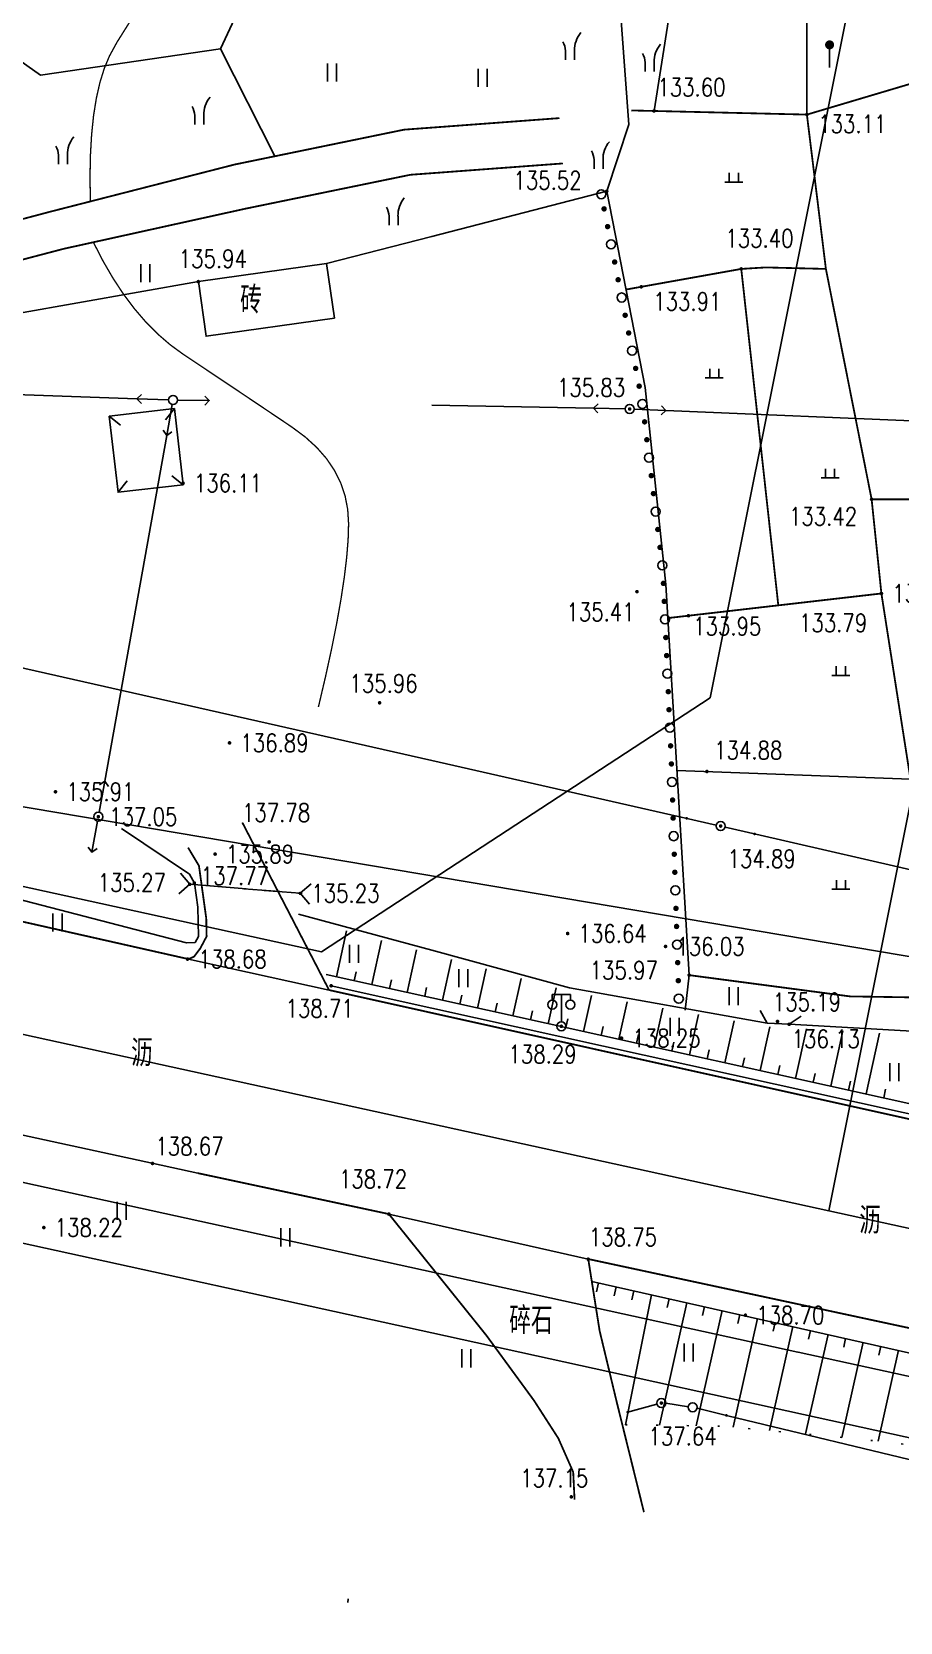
# Model space of a CAD drawing. Extents: x 529262 to 576451, y 2694391 to 2717535.
# Drawn here: x 564092.9 to 564140.9, y 2711369.6 to 2711457.6 of the extents above; entities that cross this region are included whole.
import ezdxf
from ezdxf.enums import TextEntityAlignment as Align
from ezdxf.xclip import XClip

# ---------------------------------------------------------------- set-up
doc = ezdxf.new("R2010")
doc.units = 0
doc.header["$XCLIPFRAME"] = 0
for name, pattern in [('X2', [10, 8, -2]), ('X4', [1.6, 0, -1.6]), ('X5', [3, 2, -1])]:
    doc.linetypes.add(name, pattern=pattern)
for name, color, linetype in [('DGX', 8, 'Continuous'), ('DLDW', 8, 'Continuous'), ('DLSS', 4, 'Continuous'), ('DMTZ', 8, 'Continuous'), ('GCD', 8, 'Continuous'), ('GXYZ', 8, 'Continuous'), ('JMD', 8, 'Continuous'), ('PP-COM', 7, 'Continuous'), ('RD-中线', 40, 'Continuous'), ('RD-红线', 7, 'Continuous'), ('ZBTZ', 8, 'Continuous'), ('ZJ', 7, 'Continuous')]:
    doc.layers.add(name, color=color, linetype=linetype)
doc.styles.add('HZ', font='rs.shx', dxfattribs={"width": 0.8, "bigfont": 'hztxt.shx'})
doc.linetypes.add('10421', pattern='A,2,[150,AAA.SHX,S=0.5,R=0,X=0,Y=0.5],1e-11', length=2)
doc.linetypes.add('10422', pattern='A,0.75,[150,AAA.SHX,S=0.5,R=0,X=0,Y=0.5],1.5,[177,AAA.SHX,S=1,R=0,X=0,Y=0.4],0.75', length=3)
doc.linetypes.add('1161', pattern='A,0,[149,AAA.SHX,S=0.15,R=0,X=0,Y=0],-1.6', length=1.6)
doc.linetypes.add('444', pattern='A,4.5,[145,AAA.SHX,S=1,R=0,X=0,Y=1],4.5,-0.5,[146,AAA.SHX,S=1,R=0,X=0,Y=0],-0.5', length=10)

# ---------------------------------------------------------------- blocks, each defined once
blk = doc.blocks.new('A$C19FD0107')
at = {"layer": 'RD-中线', "color": 8, "linetype": 'Continuous', "flags": 128}
blk.add_lwpolyline([(-6861.027, 17001.718), (-6771.493, 17449.664)], dxfattribs=at)
for points in [[(-6861.027, 17001.718), (-7060.418, 17045.406, 0.117908), (-7116.226, 17044.265), (-7165.183, 17031.493)], [(-5959.114, 16837.033), (-6116.646, 16848.037, -0.017342), (-6130.44, 16849.483), (-6213.031, 16861.046, -0.017939), (-6227.159, 16863.544), (-6396.518, 16899.792), (-6568.384, 16938.045), (-6861.027, 17001.718)]]:
    blk.add_lwpolyline(points, format="xyb", dxfattribs=at)
at = {"layer": 'RD-红线', "color": 8, "linetype": 'Continuous', "flags": 128}
for points in [[(-6867.589, 17030.112), (-6847.432, 17130.957)], [(-6862.727, 16993.901), (-6862.739, 16993.903)]]:
    blk.add_lwpolyline(points, dxfattribs=at)
for points in [[(-6889.092, 17016.057), (-7058.711, 17053.222, 0.098729), (-7108.764, 17054.098, 0.098729)], [(-6862.739, 16993.903), (-7062.124, 17037.591, 0.117895), (-7114.206, 17036.524), (-7120.778, 17034.81)], [(-5959.672, 16829.052), (-6117.203, 16840.057, -0.017342), (-6131.549, 16841.56), (-6214.141, 16853.124, -0.017939), (-6228.833, 16855.721), (-6398.225, 16891.976), (-6570.103, 16930.232), (-6862.727, 16993.901)]]:
    blk.add_lwpolyline(points, format="xyb", dxfattribs=at)
at = {"layer": 'RD-红线', "color": 8}
blk.add_lwpolyline([(-6889.092, 17016.057), (-6867.589, 17030.112, 0.419621)], format="xyb", dxfattribs=at)
blk = doc.blocks.new('gc097')
at = {"color": 8}
for p, q in [((-1, 2.9), (-1, 3.5)), ((-1, 3.5), (1, 3.5)), ((0, 0.5), (0, 3.5)), ((1, 3.5), (1, 2.9))]:
    blk.add_line(p, q, dxfattribs=at)
for centre in [(-1, 2.4), (1, 2.4), (0, 0)]:
    blk.add_circle(centre, 0.5, dxfattribs=at)
blk = doc.blocks.new('gc013c')
at = {"linetype": 'Continuous'}
blk.add_line((0.5, 0), (4, 0), dxfattribs=at)
at = {"linetype": 'Continuous', "const_width": 0.15, "flags": 128}
blk.add_lwpolyline([(3.775, 0, 1), (3.925, 0, 1)], format="xyb", close=True, dxfattribs=at)
blk = doc.blocks.new('gc170')
at = {"color": 8, "linetype": 'Continuous'}
blk.add_circle((0, 0), 0.5, dxfattribs=at)
blk = doc.blocks.new('gc013b')
at = {"linetype": 'Continuous'}
blk.add_line((0.5, 0), (4, 0), dxfattribs=at)
at = {"linetype": 'Continuous', "flags": 128}
blk.add_lwpolyline([(3.5, 0.5), (4, 0), (3.5, -0.5)], dxfattribs=at)
blk = doc.blocks.new('GC200')
at = {"linetype": 'Continuous', "const_width": 0.2, "flags": 128}
blk.add_lwpolyline([(-0.1, 0, 1), (0.1, 0, 1)], format="xyb", close=True, dxfattribs=at)
blk = doc.blocks.new('gc121')
at = {"color": 8}
for p, q in [((-0.5, -1), (-0.5, 1)), ((0.5, -1), (0.5, 1))]:
    blk.add_line(p, q, dxfattribs=at)
blk = doc.blocks.new('gc119')
at = {"color": 8}
for p, q in [((-1, 0), (1, 0)), ((-0.5, 1), (-0.5, 0)), ((0.5, 1), (0.5, 0))]:
    blk.add_line(p, q, dxfattribs=at)
blk = doc.blocks.new('gc246')
at = {"color": 8}
for p, q in [((-0.5, 1), (-0.5, 0)), ((0.5, 1), (0.5, 0))]:
    blk.add_line(p, q, dxfattribs=at)
for centre, radius, start, end in [((-2.94, 0.81), 2.45, 4.3743, 29.0242), ((3.4, 1.11), 2.91, 139.3312, 182.0887)]:
    blk.add_arc(centre, radius, start, end, dxfattribs=at)
blk = doc.blocks.new('gc253')
at = {"color": 8, "const_width": 0.3}
blk.add_lwpolyline([(-0.15, 0, 1), (0.15, 0, 1)], format="xyb", close=True, dxfattribs=at)
blk = doc.blocks.new('gc165')
at = {"color": 8}
blk.add_line((0, 0), (0, 2), dxfattribs=at)
at = {"color": 8, "const_width": 0.5}
blk.add_lwpolyline([(-0.25, 2.5, 1), (0.25, 2.5, 1)], format="xyb", close=True, dxfattribs=at)

msp = doc.modelspace()

# ---------------------------------------------------------------- linework, layer by layer
at = {"color": 8, "linetype": 'Continuous', "flags": 128}
msp.add_lwpolyline([(563880.523, 2711450.504), (564182.421, 2711399.466)], dxfattribs=at)
at = {"layer": 'DGX', "linetype": 'Continuous', "lineweight": -2, "const_width": 0.075, "flags": 128}
for points in [[(564096.122, 2711448.183), (564096.101, 2711449.509), (564096.124, 2711450.744), (564096.19, 2711451.887), (564096.299, 2711452.938), (564096.452, 2711453.897), (564096.649, 2711454.764), (564096.89, 2711455.54), (564097.174, 2711456.223), (564097.594, 2711456.994), (564098.244, 2711458.028), (564099.122, 2711459.328), (564100.231, 2711460.893), (564101.568, 2711462.722), (564103.134, 2711464.816), (564104.93, 2711467.175), (564106.955, 2711469.799)], [(564108.732, 2711420.205), (564109.123, 2711421.873), (564109.463, 2711423.428), (564109.75, 2711424.867), (564109.984, 2711426.192), (564110.167, 2711427.403), (564110.298, 2711428.498), (564110.376, 2711429.48), (564110.402, 2711430.346), (564110.353, 2711431.138), (564110.207, 2711431.895), (564109.962, 2711432.616), (564109.619, 2711433.302), (564109.179, 2711433.953), (564108.641, 2711434.568), (564108.005, 2711435.148), (564107.271, 2711435.693), (564106.492, 2711436.218), (564105.72, 2711436.737), (564104.955, 2711437.251), (564104.198, 2711437.759), (564103.448, 2711438.261), (564102.705, 2711438.758), (564101.97, 2711439.25), (564101.242, 2711439.735), (564100.531, 2711440.255), (564099.846, 2711440.847), (564099.187, 2711441.511), (564098.555, 2711442.249), (564097.948, 2711443.058), (564097.369, 2711443.941), (564096.815, 2711444.896), (564096.288, 2711445.924)]]:
    msp.add_lwpolyline(points, dxfattribs=at)
at = {"layer": 'DLSS', "linetype": 'Continuous', "lineweight": -2}
for p, q in [((564101.617, 2711410.394), (564101.098, 2711411.004)), ((564107.726, 2711409.899), (564108.335, 2711410.418)), ((564101.617, 2711410.394), (564101.007, 2711409.876)), ((564101.617, 2711410.394), (564101.617, 2711410.394)), ((564107.726, 2711409.899), (564107.726, 2711409.899)), ((564107.726, 2711409.899), (564108.244, 2711409.29))]:
    msp.add_line(p, q, dxfattribs=at)
at = {"layer": 'DLSS', "linetype": 'X5', "lineweight": -2}
for p, q in [((564101.617, 2711410.394), (564107.726, 2711409.899)), ((564107.726, 2711409.899), (564101.617, 2711410.394))]:
    msp.add_line(p, q, dxfattribs=at)
at = {"layer": 'DLSS', "linetype": 'Continuous'}
for p, q in [((564133.548, 2711402.708), (564133.157, 2711403.406)), ((564134.768, 2711402.648), (564133.548, 2711402.708)), ((564134.768, 2711402.648), (564135.428, 2711403.099))]:
    msp.add_line(p, q, dxfattribs=at)
at = {"layer": 'DLSS', "linetype": 'X2', "lineweight": -2, "const_width": 0.1, "elevation": 136.77, "flags": 128}
for points in [[(564114.998, 2711452.267), (564122.065, 2711452.793)], [(564081.498, 2711444.748), (564081.8, 2711444.622), (564082.376, 2711444.686), (564088.9, 2711446.285), (564093.862, 2711447.604), (564104.104, 2711450.226), (564113.471, 2711452.154), (564114.998, 2711452.267)]]:
    msp.add_lwpolyline(points, dxfattribs=at)
at = {"layer": 'DLSS', "linetype": 'Continuous', "lineweight": -2, "const_width": 0.1, "flags": 128}
for points, elevation in [([(564114.998, 2711449.745), (564122.252, 2711450.285)], 136.77), ([(564080.628, 2711441.928), (564081.348, 2711442.256), (564088.999, 2711444.078), (564094.633, 2711445.558), (564104.669, 2711447.775), (564113.82, 2711449.658), (564114.998, 2711449.745)], 136.77), ([(564101.549, 2711406.256), (564069.221, 2711413.554), (564069.177, 2711414.623), (564069.995, 2711417.072), (564074.693, 2711426.748), (564075.512, 2711428.905), (564078.246, 2711435.846), (564078.781, 2711437.28), (564079.646, 2711439.724), (564080.084, 2711440.931), (564080.628, 2711441.928)], 138.16)]:
    msp.add_lwpolyline(points, dxfattribs=dict(at, elevation=elevation))
msp.add_lwpolyline([(564109.322, 2711404.543), (564104.523, 2711413.816), (564104.523, 2711413.816)], dxfattribs=at)
at = {"layer": 'DLSS', "linetype": 'X2', "lineweight": -2, "const_width": 0.1, "flags": 128}
msp.add_lwpolyline([(564101.549, 2711406.256), (564101.855, 2711406.392), (564102.197, 2711406.844), (564102.55, 2711407.511), (564102.53, 2711408.51), (564102.127, 2711411.418), (564101.525, 2711412.427)], dxfattribs=at)
at = {"layer": 'DLSS', "linetype": 'Continuous', "const_width": 0.1, "flags": 128}
for points in [[(564114.998, 2711403.28), (564109.322, 2711404.543)], [(564237.967, 2711376.026), (564179.838, 2711388.848), (564114.998, 2711403.28)], [(564123.708, 2711389.648), (564158.359, 2711382.192), (564237.304, 2711364.882), (564239.426, 2711364.418)]]:
    msp.add_lwpolyline(points, dxfattribs=at)
for points, elevation in [([(564102.065, 2711394.411), (564112.628, 2711392.148)], 138.67), ([(564123.658, 2711389.648), (564124.285, 2711385.684), (564125.225, 2711381.769), (564126.737, 2711375.649)], 138.75), ([(564122.898, 2711376.348), (564122.824, 2711377.869), (564122.003, 2711379.734), (564120.66, 2711381.823), (564118.017, 2711385.439), (564114.998, 2711389.198)], 137.15)]:
    msp.add_lwpolyline(points, dxfattribs=dict(at, elevation=elevation))
at = {"layer": 'DLSS', "linetype": 'X2', "const_width": 0.1, "elevation": 137.15, "flags": 128}
msp.add_lwpolyline([(564114.998, 2711389.198), (564112.628, 2711392.148)], dxfattribs=at)
at = {"layer": 'DMTZ', "linetype": 'Continuous', "lineweight": -2}
for p, q in [((564109.729, 2711405.277), (564110.291, 2711407.816)), ((564111.682, 2711404.844), (564112.223, 2711407.29)), ((564113.634, 2711404.412), (564114.155, 2711406.765)), ((564115.587, 2711403.98), (564116.087, 2711406.239)), ((564110.705, 2711405.06), (564110.813, 2711405.549)), ((564117.54, 2711403.547), (564118.019, 2711405.714)), ((564119.492, 2711403.115), (564119.951, 2711405.189)), ((564112.658, 2711404.628), (564112.766, 2711405.116)), ((564114.611, 2711404.196), (564114.719, 2711404.684)), ((564116.563, 2711403.764), (564116.671, 2711404.252)), ((564121.445, 2711402.683), (564121.884, 2711404.663)), ((564123.398, 2711402.251), (564123.84, 2711404.247)), ((564118.516, 2711403.331), (564118.624, 2711403.82)), ((564120.469, 2711402.899), (564120.577, 2711403.387)), ((564125.351, 2711401.818), (564125.81, 2711403.894)), ((564127.303, 2711401.386), (564127.78, 2711403.54)), ((564122.422, 2711402.467), (564122.53, 2711402.955)), ((564124.374, 2711402.035), (564124.482, 2711402.523)), ((564129.256, 2711400.954), (564129.75, 2711403.186)), ((564131.209, 2711400.522), (564131.72, 2711402.833)), ((564133.161, 2711400.089), (564133.697, 2711402.509)), ((564126.327, 2711401.602), (564126.435, 2711402.09)), ((564128.28, 2711401.17), (564128.388, 2711401.658)), ((564135.114, 2711399.657), (564135.72, 2711402.394)), ((564137.067, 2711399.225), (564137.743, 2711402.279)), ((564139.02, 2711398.792), (564139.766, 2711402.164)), ((564130.232, 2711400.738), (564130.34, 2711401.226)), ((564132.185, 2711400.305), (564132.293, 2711400.794)), ((564134.138, 2711399.873), (564134.246, 2711400.361)), ((564136.091, 2711399.441), (564136.199, 2711399.929)), ((564138.043, 2711399.009), (564138.151, 2711399.497)), ((564139.996, 2711398.576), (564140.104, 2711399.064))]:
    msp.add_line(p, q, dxfattribs=at)
at = {"layer": 'DMTZ', "linetype": 'Continuous'}
for p, q in [((564124.23, 2711388.335, 139.03), (564124.121, 2711387.847, 139.03)), ((564125.206, 2711388.117, 139.03), (564125.097, 2711387.629, 139.03)), ((564127.158, 2711387.679, 139.03), (564125.714, 2711380.483, 138.9)), ((564126.182, 2711387.898, 139.03), (564126.072, 2711387.41, 139.03)), ((564129.109, 2711387.242, 139.03), (564127.589, 2711380.459, 139.03)), ((564128.133, 2711387.46, 139.03), (564128.024, 2711386.972, 139.03)), ((564131.061, 2711386.804, 139.03), (564129.632, 2711380.433, 139.03)), ((564130.085, 2711387.023, 139.03), (564129.976, 2711386.535, 139.03)), ((564133.012, 2711386.366, 139.03), (564131.664, 2711380.351, 139.03)), ((564132.036, 2711386.585, 139.03), (564131.927, 2711386.097, 139.03)), ((564134.964, 2711385.929, 139.03), (564133.671, 2711380.164, 139.03)), ((564133.988, 2711386.148, 139.03), (564133.879, 2711385.66, 139.03)), ((564136.915, 2711385.491, 139.03), (564135.679, 2711379.977, 139.03)), ((564135.94, 2711385.71, 139.03), (564135.83, 2711385.222, 139.03)), ((564138.867, 2711385.054, 139.03), (564137.687, 2711379.79, 139.03)), ((564137.891, 2711385.273, 139.03), (564137.782, 2711384.785, 139.03)), ((564140.818, 2711384.616, 139.03), (564139.689, 2711379.576, 139.03)), ((564139.843, 2711384.835, 139.03), (564139.733, 2711384.347, 139.03))]:
    msp.add_line(p, q, dxfattribs=at)
at = {"layer": 'DMTZ', "linetype": '10421', "flags": 128}
msp.add_lwpolyline([(564115.928, 2711492.438), (564122.146, 2711491.175), (564122.878, 2711490.858), (564123.114, 2711490.188), (564125.901, 2711452.449), (564124.678, 2711448.748), (564126.807, 2711437.882), (564127.948, 2711426.99), (564129.238, 2711405.368), (564129.023, 2711403.425)], dxfattribs=at)
at = {"layer": 'DMTZ', "linetype": '10422', "lineweight": -2, "flags": 128}
for points in [[(564073.328, 2711422.301), (564071.438, 2711418.341), (564070.958, 2711417.188), (564070.893, 2711416.27), (564071.22, 2711415.326), (564071.838, 2711414.853), (564101.445, 2711407.152), (564101.917, 2711407.168)], [(564101.917, 2711407.168), (564102.109, 2711407.514), (564102.072, 2711409.124), (564101.871, 2711410.465), (564101.606, 2711410.949), (564097.845, 2711413.484)]]:
    msp.add_lwpolyline(points, dxfattribs=at)
at = {"layer": 'DMTZ', "linetype": '10421', "elevation": 134.88, "flags": 128}
msp.add_lwpolyline([(564128.562, 2711416.698), (564141.476, 2711416.209)], dxfattribs=at)
at = {"layer": 'DMTZ', "linetype": '10422', "flags": 128}
msp.add_lwpolyline([(564107.624, 2711408.748), (564114.998, 2711406.743)], dxfattribs=at)
at = {"layer": 'DMTZ', "linetype": '10422'}
for points in [[(564114.998, 2711406.743), (564122.628, 2711404.668), (564133.548, 2711402.708)], [(564134.768, 2711402.648), (564154.828, 2711401.508), (564173.456, 2711397.306)]]:
    msp.add_lwpolyline(points, dxfattribs=at)
at = {"layer": 'DMTZ', "linetype": 'Continuous', "flags": 128}
for points in [[(564109.169, 2711405.4), (564114.998, 2711404.11)], [(564114.998, 2711404.11), (564146.294, 2711397.182), (564170.385, 2711392.364), (564190.898, 2711387.55), (564237.819, 2711377.203)]]:
    msp.add_lwpolyline(points, dxfattribs=at)
at = {"layer": 'DMTZ', "linetype": 'Continuous'}
msp.add_lwpolyline([(564241.294, 2711361.953), (564123.852, 2711388.42)], dxfattribs=at)
at = {"layer": 'DMTZ', "linetype": 'X4', "elevation": 138.9, "flags": 128}
msp.add_lwpolyline([(564125.714, 2711380.483), (564130.966, 2711380.415), (564138.657, 2711379.7), (564147.178, 2711378.678), (564153.771, 2711377.114), (564160.368, 2711375.418), (564219.594, 2711361.887), (564231.792, 2711359.165), (564232.75, 2711358.686), (564233.498, 2711358.057), (564233.66, 2711357.414), (564238.434, 2711356.851)], dxfattribs=at)
at = {"layer": 'GXYZ', "linetype": 'Continuous', "lineweight": -2}
for p, q in [((564066.782, 2711438.355), (564098.699, 2711437.266)), ((564114.998, 2711436.915), (564123.948, 2711436.738)), ((564100.345, 2711435.229), (564096.915, 2711416.104)), ((564085.869, 2711423.838), (564114.998, 2711417.239)), ((564114.998, 2711417.239), (564129.027, 2711414.06)), ((564132.926, 2711413.168), (564172.261, 2711404.086))]:
    msp.add_line(p, q, dxfattribs=at)
at = {"layer": 'GXYZ', "linetype": 'Continuous'}
for p, q in [((564158.759, 2711435.322), (564127.946, 2711436.614)), ((564088.581, 2711391.369), (564114.998, 2711385.57)), ((564114.998, 2711385.57), (564154.914, 2711376.807)), ((564129.201, 2711381.482), (564127.949, 2711381.676)), ((564162.523, 2711373.477), (564131.372, 2711380.989))]:
    msp.add_line(p, q, dxfattribs=at)
at = {"layer": 'JMD', "linetype": 'Continuous', "lineweight": -2}
for p, q in [((564097.166, 2711436.299), (564097.793, 2711435.802)), ((564100.769, 2711436.716), (564100.272, 2711436.089)), ((564097.653, 2711432.089), (564098.15, 2711432.716)), ((564101.256, 2711432.506), (564100.629, 2711433.003))]:
    msp.add_line(p, q, dxfattribs=at)
at = {"layer": 'JMD', "linetype": 'Continuous'}
msp.add_line((564110.375, 2711370.859), (564110.356, 2711370.66), dxfattribs=at)
at = {"layer": 'JMD', "linetype": 'Continuous', "lineweight": -2, "flags": 128}
for points, elevation in [([(564109.188, 2711444.748), (564102.093, 2711443.746), (564102.519, 2711440.726), (564109.614, 2711441.728)], 135.94), ([(564097.166, 2711436.299), (564097.653, 2711432.089), (564101.256, 2711432.506), (564100.769, 2711436.716)], 137.603)]:
    msp.add_lwpolyline(points, close=True, dxfattribs=dict(at, elevation=elevation))
at = {"layer": 'JMD', "linetype": '444', "flags": 128}
for points in [[(564114.998, 2711403.546), (564109.438, 2711404.778)], [(564237.931, 2711376.311), (564114.998, 2711403.546)]]:
    msp.add_lwpolyline(points, dxfattribs=at)
at = {"layer": 'PP-COM', "elevation": 138.16}
msp.add_lwpolyline([(564096.578, 2711407.378), (564074.413, 2711412.382), (564057.15, 2711416.153), (563989.692, 2711430.522), (563977.364, 2711433.148), (563949.43, 2711439.584), (563937.447, 2711442.144), (563922.56, 2711444.229), (563911.299, 2711444.622), (563898.273, 2711444.579)], dxfattribs=at)
at = {"layer": 'ZBTZ', "linetype": 'Continuous', "lineweight": -2, "const_width": 0.1, "elevation": 132.83, "flags": 128}
msp.add_lwpolyline([(564135.738, 2711491.998), (564135.748, 2711452.988)], dxfattribs=at)
at = {"layer": 'ZBTZ', "linetype": '1161', "flags": 128}
for points in [[(564086.638, 2711481.223), (564086.758, 2711464.037), (564088.5, 2711458.593), (564093.367, 2711455.171), (564103.314, 2711456.621), (564106.33, 2711450.684)], [(564103.314, 2711456.621), (564107.097, 2711464.734)], [(564101.549, 2711406.256), (564109.322, 2711404.543)]]:
    msp.add_lwpolyline(points, dxfattribs=at)
at = {"layer": 'ZBTZ', "linetype": '1161', "lineweight": -2, "flags": 128}
for points, elevation in [([(564127.298, 2711453.188), (564128.092, 2711458.24), (564128.699, 2711462.493), (564128.908, 2711468.778), (564124.68, 2711468.989)], 133.6), ([(564102.093, 2711443.746), (564085.395, 2711440.8), (564085.784, 2711436.195), (564078.531, 2711436.61)], 135.637)]:
    msp.add_lwpolyline(points, dxfattribs=dict(at, elevation=elevation))
at = {"layer": 'ZBTZ', "linetype": 'Continuous', "const_width": 0.1, "flags": 128}
for points, elevation in [([(564126.03, 2711453.218), (564135.748, 2711452.988), (564142.438, 2711454.978), (564148.678, 2711454.608), (564158.468, 2711454.718)], 133.6), ([(564141.476, 2711416.209), (564139.868, 2711426.488), (564139.328, 2711431.698), (564136.798, 2711444.448), (564135.748, 2711452.988), (564135.748, 2711452.988)], 133.87), ([(564125.744, 2711443.307), (564132.118, 2711444.448), (564133.467, 2711444.531), (564136.798, 2711444.448)], 133.91), ([(564132.118, 2711444.448), (564134.167, 2711425.831)], 133.4), ([(564139.328, 2711431.698), (564151.018, 2711431.708)], 133.42), ([(564129.238, 2711405.368), (564138.135, 2711404.192), (564154.594, 2711403.93)], 135.97)]:
    msp.add_lwpolyline(points, dxfattribs=dict(at, elevation=elevation))
at = {"layer": 'ZBTZ', "linetype": '1161', "elevation": 135.94, "flags": 128}
for points in [[(564114.998, 2711446.248), (564124.678, 2711448.748)], [(564109.188, 2711444.748), (564114.998, 2711446.248)]]:
    msp.add_lwpolyline(points, dxfattribs=at)
at = {"layer": 'ZBTZ', "linetype": 'Continuous', "const_width": 0.1, "flags": 128}
msp.add_lwpolyline([(564139.868, 2711426.488), (564128.059, 2711425.127)], dxfattribs=at)
at = {"layer": 'ZBTZ', "linetype": '1161', "lineweight": -2, "flags": 128}
for points in [[(564102.065, 2711394.411), (564099.608, 2711394.948), (564087.118, 2711397.648)], [(564114.998, 2711391.611), (564112.628, 2711392.148)], [(564123.658, 2711389.648), (564114.998, 2711391.611)]]:
    msp.add_lwpolyline(points, dxfattribs=at)

# ---------------------------------------------------------------- block references
at = {"layer": 'DLDW', "linetype": 'Continuous', "xscale": 0.5, "yscale": 0.5}
msp.add_blockref('gc097', (564122.168, 2711402.538, 138.29), dxfattribs=at)
at = {"layer": 'GCD', "linetype": 'Continuous'}
ref = msp.add_blockref('GC200', (564127.298, 2711453.188, 133.6), dxfattribs=dict(at, xscale=0.5, yscale=0.5, zscale=0.5))
ref.add_attrib('height', '133.60', dxfattribs={"linetype": 'Continuous', "height": 1, "style": 'HZ', "width": 0.8}).set_placement((564127.478, 2711454.501, 133.6), align=Align.MIDDLE_LEFT)
ref = msp.add_blockref('GC200', (564135.748, 2711452.988, 133.11), dxfattribs=dict(at, xscale=0.5, yscale=0.5, zscale=0.5))
ref.add_attrib('height', '133.11', dxfattribs={"linetype": 'Continuous', "height": 1, "style": 'HZ', "width": 0.8}).set_placement((564136.376, 2711452.474, 133.11), align=Align.MIDDLE_LEFT)
ref = msp.add_blockref('GC200', (564124.678, 2711448.748, 135.52), dxfattribs=dict(at, xscale=0.5, yscale=0.5, zscale=0.5))
ref.add_attrib('height', '135.52', dxfattribs={"linetype": 'Continuous', "height": 1, "style": 'HZ', "width": 0.8}).set_placement((564119.518, 2711449.349, 135.52), align=Align.MIDDLE_LEFT)
ref = msp.add_blockref('GC200', (564132.118, 2711444.448, 133.4), dxfattribs=dict(at, xscale=0.5, yscale=0.5, zscale=0.5))
ref.add_attrib('height', '133.40', dxfattribs={"linetype": 'Continuous', "height": 1, "style": 'HZ', "width": 0.8}).set_placement((564131.239, 2711446.14, 133.4), align=Align.MIDDLE_LEFT)
ref = msp.add_blockref('GC200', (564102.093, 2711443.746, 135.94), dxfattribs=dict(at, xscale=0.5, yscale=0.5, zscale=0.5))
ref.add_attrib('height', '135.94', dxfattribs={"linetype": 'Continuous', "height": 1, "style": 'HZ', "width": 0.8}).set_placement((564101.008, 2711445.013, 135.94), align=Align.MIDDLE_LEFT)
ref = msp.add_blockref('GC200', (564126.588, 2711443.458, 133.91), dxfattribs=dict(at, xscale=0.5, yscale=0.5, zscale=0.5))
ref.add_attrib('height', '133.91', dxfattribs={"linetype": 'Continuous', "height": 1, "style": 'HZ', "width": 0.8}).set_placement((564127.249, 2711442.647, 133.91), align=Align.MIDDLE_LEFT)
ref = msp.add_blockref('GC200', (564125.948, 2711436.698, 135.83), dxfattribs=dict(at, xscale=0.5, yscale=0.5, zscale=0.5))
ref.add_attrib('height', '135.83', dxfattribs={"linetype": 'Continuous', "height": 1, "style": 'HZ', "width": 0.8}).set_placement((564121.928, 2711437.886, 135.83), align=Align.MIDDLE_LEFT)
at = {"layer": 'GCD', "linetype": 'Continuous', "lineweight": -2}
ref = msp.add_blockref('GC200', (564101.246, 2711432.594, 136.113), dxfattribs=dict(at, xscale=0.5, yscale=0.5, zscale=0.5))
ref.add_attrib('height', '136.11', dxfattribs={"linetype": 'Continuous', "height": 1, "style": 'HZ', "width": 0.8}).set_placement((564101.846, 2711432.594, 136.113), align=Align.MIDDLE_LEFT)
at = {"layer": 'GCD', "linetype": 'Continuous'}
ref = msp.add_blockref('GC200', (564139.328, 2711431.698, 133.42), dxfattribs=dict(at, xscale=0.5, yscale=0.5, zscale=0.5))
ref.add_attrib('height', '133.42', dxfattribs={"linetype": 'Continuous', "height": 1, "style": 'HZ', "width": 0.8}).set_placement((564134.758, 2711430.753, 133.42), align=Align.MIDDLE_LEFT)
ref = msp.add_blockref('GC200', (564126.348, 2711426.588, 135.41), dxfattribs=dict(at, xscale=0.5, yscale=0.5, zscale=0.5))
ref.add_attrib('height', '135.41', dxfattribs={"linetype": 'Continuous', "height": 1, "style": 'HZ', "width": 0.8}).set_placement((564122.448, 2711425.463, 135.41), align=Align.MIDDLE_LEFT)
ref = msp.add_blockref('GC200', (564139.868, 2711426.488, 133.79), dxfattribs=dict(at, xscale=0.5, yscale=0.5, zscale=0.5))
ref.add_attrib('height', '133.79', dxfattribs={"linetype": 'Continuous', "height": 1, "style": 'HZ', "width": 0.8}).set_placement((564135.313, 2711424.861, 133.79), align=Align.MIDDLE_LEFT)
at = {"layer": 'GCD', "linetype": 'Continuous', "lineweight": -2}
ref = msp.add_blockref('GC200', (564139.868, 2711426.488, 133.79), dxfattribs=dict(at, xscale=0.5, yscale=0.5, zscale=0.5))
ref.add_attrib('height', '133.79', dxfattribs={"linetype": 'Continuous', "height": 1, "style": 'HZ', "width": 0.8}).set_placement((564140.468, 2711426.488, 133.79), align=Align.MIDDLE_LEFT)
ref = msp.add_blockref('GC200', (564129.198, 2711425.258, 133.95), dxfattribs=dict(at, xscale=0.5, yscale=0.5, zscale=0.5))
ref.add_attrib('height', '133.95', dxfattribs={"linetype": 'Continuous', "height": 1, "style": 'HZ', "width": 0.8}).set_placement((564129.456, 2711424.678, 133.95), align=Align.MIDDLE_LEFT)
at = {"layer": 'GCD', "linetype": 'Continuous'}
ref = msp.add_blockref('GC200', (564112.118, 2711420.438, 135.96), dxfattribs=dict(at, xscale=0.5, yscale=0.5, zscale=0.5))
ref.add_attrib('height', '135.96', dxfattribs={"linetype": 'Continuous', "height": 1, "style": 'HZ', "width": 0.8}).set_placement((564110.448, 2711421.51, 135.96), align=Align.MIDDLE_LEFT)
ref = msp.add_blockref('GC200', (564103.818, 2711418.218, 136.89), dxfattribs=dict(at, xscale=0.5, yscale=0.5, zscale=0.5))
ref.add_attrib('height', '136.89', dxfattribs={"linetype": 'Continuous', "height": 1, "style": 'HZ', "width": 0.8}).set_placement((564104.418, 2711418.218, 136.89), align=Align.MIDDLE_LEFT)
at = {"layer": 'GCD', "linetype": 'Continuous', "lineweight": -2}
ref = msp.add_blockref('GC200', (564130.218, 2711416.638, 134.88), dxfattribs=dict(at, xscale=0.5, yscale=0.5, zscale=0.5))
ref.add_attrib('height', '134.88', dxfattribs={"linetype": 'Continuous', "height": 1, "style": 'HZ', "width": 0.8}).set_placement((564130.619, 2711417.814, 134.88), align=Align.MIDDLE_LEFT)
at = {"layer": 'GCD', "linetype": 'Continuous'}
ref = msp.add_blockref('GC200', (564094.191, 2711415.516, 135.907), dxfattribs=dict(at, xscale=0.5, yscale=0.5, zscale=0.5))
ref.add_attrib('height', '135.91', dxfattribs={"linetype": 'Continuous', "height": 1, "style": 'HZ', "width": 0.8}).set_placement((564094.791, 2711415.516, 135.907), align=Align.MIDDLE_LEFT)
ref = msp.add_blockref('GC200', (564106.008, 2711412.738, 137.78), dxfattribs=dict(at, xscale=0.5, yscale=0.5, zscale=0.5))
ref.add_attrib('height', '137.78', dxfattribs={"linetype": 'Continuous', "height": 1, "style": 'HZ', "width": 0.8}).set_placement((564104.507, 2711414.358, 137.78), align=Align.MIDDLE_LEFT)
at = {"layer": 'GCD', "linetype": 'Continuous', "lineweight": -2}
ref = msp.add_blockref('GC200', (564096.562, 2711414.135, 137.051), dxfattribs=dict(at, xscale=0.5, yscale=0.5, zscale=0.5))
ref.add_attrib('height', '137.05', dxfattribs={"linetype": 'Continuous', "height": 1, "style": 'HZ', "width": 0.8}).set_placement((564097.162, 2711414.135, 137.051), align=Align.MIDDLE_LEFT)
at = {"layer": 'GCD', "linetype": 'Continuous'}
ref = msp.add_blockref('GC200', (564130.978, 2711413.618, 134.89), dxfattribs=dict(at, xscale=0.5, yscale=0.5, zscale=0.5))
ref.add_attrib('height', '134.89', dxfattribs={"linetype": 'Continuous', "height": 1, "style": 'HZ', "width": 0.8}).set_placement((564131.358, 2711411.808, 134.89), align=Align.MIDDLE_LEFT)
ref = msp.add_blockref('GC200', (564103.019, 2711412.068, 135.889), dxfattribs=dict(at, xscale=0.5, yscale=0.5, zscale=0.5))
ref.add_attrib('height', '135.89', dxfattribs={"linetype": 'Continuous', "height": 1, "style": 'HZ', "width": 0.8}).set_placement((564103.619, 2711412.068, 135.889), align=Align.MIDDLE_LEFT)
at = {"layer": 'GCD', "linetype": 'Continuous', "lineweight": -2}
ref = msp.add_blockref('GC200', (564101.871, 2711410.465, 137.769), dxfattribs=dict(at, xscale=0.5, yscale=0.5, zscale=0.5))
ref.add_attrib('height', '137.77', dxfattribs={"linetype": 'Continuous', "height": 1, "style": 'HZ', "width": 0.8}).set_placement((564102.228, 2711410.857, 137.769), align=Align.MIDDLE_LEFT)
ref = msp.add_blockref('GC200', (564101.617, 2711410.394, 135.27), dxfattribs=dict(at, xscale=0.5, yscale=0.5, zscale=0.5))
ref.add_attrib('height', '135.27', dxfattribs={"linetype": 'Continuous', "height": 1, "style": 'HZ', "width": 0.8}).set_placement((564096.527, 2711410.489, 135.27), align=Align.MIDDLE_LEFT)
at = {"layer": 'GCD', "linetype": 'Continuous'}
ref = msp.add_blockref('GC200', (564107.743, 2711409.894, 135.23), dxfattribs=dict(at, xscale=0.5, yscale=0.5, zscale=0.5))
ref.add_attrib('height', '135.23', dxfattribs={"linetype": 'Continuous', "height": 1, "style": 'HZ', "width": 0.8}).set_placement((564108.343, 2711409.894, 135.23), align=Align.MIDDLE_LEFT)
ref = msp.add_blockref('GC200', (564122.517, 2711407.672, 136.635), dxfattribs=dict(at, xscale=0.5, yscale=0.5, zscale=0.5))
ref.add_attrib('height', '136.64', dxfattribs={"linetype": 'Continuous', "height": 1, "style": 'HZ', "width": 0.8}).set_placement((564123.117, 2711407.672, 136.635), align=Align.MIDDLE_LEFT)
ref = msp.add_blockref('GC200', (564127.932, 2711406.957, 136.032), dxfattribs=dict(at, xscale=0.5, yscale=0.5, zscale=0.5))
ref.add_attrib('height', '136.03', dxfattribs={"linetype": 'Continuous', "height": 1, "style": 'HZ', "width": 0.8}).set_placement((564128.532, 2711406.957, 136.032), align=Align.MIDDLE_LEFT)
at = {"layer": 'GCD', "linetype": 'Continuous', "lineweight": -2}
ref = msp.add_blockref('GC200', (564101.499, 2711406.256, 138.677), dxfattribs=dict(at, xscale=0.5, yscale=0.5, zscale=0.5))
ref.add_attrib('height', '138.68', dxfattribs={"linetype": 'Continuous', "height": 1, "style": 'HZ', "width": 0.8}).set_placement((564102.099, 2711406.256, 138.677), align=Align.MIDDLE_LEFT)
at = {"layer": 'GCD', "linetype": 'Continuous'}
ref = msp.add_blockref('GC200', (564129.238, 2711405.368, 135.97), dxfattribs=dict(at, xscale=0.5, yscale=0.5, zscale=0.5))
ref.add_attrib('height', '135.97', dxfattribs={"linetype": 'Continuous', "height": 1, "style": 'HZ', "width": 0.8}).set_placement((564123.737, 2711405.642, 135.97), align=Align.MIDDLE_LEFT)
ref = msp.add_blockref('GC200', (564109.438, 2711404.778, 138.71), dxfattribs=dict(at, xscale=0.5, yscale=0.5, zscale=0.5))
ref.add_attrib('height', '138.71', dxfattribs={"linetype": 'Continuous', "height": 1, "style": 'HZ', "width": 0.8}).set_placement((564106.917, 2711403.527, 138.71), align=Align.MIDDLE_LEFT)
ref = msp.add_blockref('GC200', (564134.122, 2711402.803, 135.19), dxfattribs=dict(at, xscale=0.5, yscale=0.5, zscale=0.5))
ref.add_attrib('height', '135.19', dxfattribs={"linetype": 'Continuous', "height": 1, "style": 'HZ', "width": 0.8}).set_placement((564133.862, 2711403.883, 135.19), align=Align.MIDDLE_LEFT)
ref = msp.add_blockref('GC200', (564122.168, 2711402.538, 138.29), dxfattribs=dict(at, xscale=0.5, yscale=0.5, zscale=0.5))
ref.add_attrib('height', '138.29', dxfattribs={"linetype": 'Continuous', "height": 1, "style": 'HZ', "width": 0.8}).set_placement((564119.242, 2711400.994, 138.29), align=Align.MIDDLE_LEFT)
ref = msp.add_blockref('GC200', (564134.768, 2711402.648, 136.13), dxfattribs=dict(at, xscale=0.5, yscale=0.5, zscale=0.5))
ref.add_attrib('height', '136.13', dxfattribs={"linetype": 'Continuous', "height": 1, "style": 'HZ', "width": 0.8}).set_placement((564134.906, 2711401.842, 136.13), align=Align.MIDDLE_LEFT)
ref = msp.add_blockref('GC200', (564125.497, 2711401.882, 138.252), dxfattribs=dict(at, xscale=0.5, yscale=0.5, zscale=0.5))
ref.add_attrib('height', '138.25', dxfattribs={"linetype": 'Continuous', "height": 1, "style": 'HZ', "width": 0.8}).set_placement((564126.097, 2711401.882, 138.252), align=Align.MIDDLE_LEFT)
ref = msp.add_blockref('GC200', (564099.558, 2711394.948, 138.67), dxfattribs=dict(at, xscale=0.5, yscale=0.5, zscale=0.5))
ref.add_attrib('height', '138.67', dxfattribs={"linetype": 'Continuous', "height": 1, "style": 'HZ', "width": 0.8}).set_placement((564099.717, 2711395.902, 138.67), align=Align.MIDDLE_LEFT)
ref = msp.add_blockref('GC200', (564112.628, 2711392.148, 138.72), dxfattribs=dict(at, xscale=0.5, yscale=0.5, zscale=0.5))
ref.add_attrib('height', '138.72', dxfattribs={"linetype": 'Continuous', "height": 1, "style": 'HZ', "width": 0.8}).set_placement((564109.87, 2711394.088, 138.72), align=Align.MIDDLE_LEFT)
ref = msp.add_blockref('GC200', (564093.548, 2711391.398, 138.22), dxfattribs=dict(at, xscale=0.5, yscale=0.5, zscale=0.5))
ref.add_attrib('height', '138.22', dxfattribs={"linetype": 'Continuous', "height": 1, "style": 'HZ', "width": 0.8}).set_placement((564094.148, 2711391.398, 138.22), align=Align.MIDDLE_LEFT)
ref = msp.add_blockref('GC200', (564123.658, 2711389.648, 138.75), dxfattribs=dict(at, xscale=0.5, yscale=0.5, zscale=0.5))
ref.add_attrib('height', '138.75', dxfattribs={"linetype": 'Continuous', "height": 1, "style": 'HZ', "width": 0.8}).set_placement((564123.689, 2711390.875, 138.75), align=Align.MIDDLE_LEFT)
ref = msp.add_blockref('GC200', (564132.345, 2711386.549, 138.7), dxfattribs=dict(at, xscale=0.5, yscale=0.5, zscale=0.5))
ref.add_attrib('height', '138.70', dxfattribs={"linetype": 'Continuous', "height": 1, "style": 'HZ', "width": 0.8}).set_placement((564132.945, 2711386.549, 138.7), align=Align.MIDDLE_LEFT)
ref = msp.add_blockref('GC200', (564127.698, 2711381.688, 137.64), dxfattribs=dict(at, xscale=0.5, yscale=0.5, zscale=0.5))
ref.add_attrib('height', '137.64', dxfattribs={"linetype": 'Continuous', "height": 1, "style": 'HZ', "width": 0.8}).set_placement((564126.988, 2711379.85, 137.64), align=Align.MIDDLE_LEFT)
ref = msp.add_blockref('GC200', (564122.719, 2711376.497, 137.15), dxfattribs=dict(at, xscale=0.5, yscale=0.5, zscale=0.5))
ref.add_attrib('height', '137.15', dxfattribs={"linetype": 'Continuous', "height": 1, "style": 'HZ', "width": 0.8}).set_placement((564119.892, 2711377.533, 137.15), align=Align.MIDDLE_LEFT)
at = {"layer": 'GXYZ', "linetype": 'Continuous', "lineweight": -2}
for name, p, xscale, yscale, rotation in [('gc013b', (564100.698, 2711437.198), 0.499999999991655, 0.499999999991655, 178.0464407081562), ('gc013b', (564100.698, 2711437.198), 0.4999999998660747, 0.4999999998660747, 259.8329439608027), ('gc013b', (564100.698, 2711437.198), 0.5000000000395564, 0.5000000000395564, 358.865578364269), ('gc013b', (564125.948, 2711436.698), 0.5000000000395564, 0.5000000000395564, 178.865578364269), ('gc013b', (564096.562, 2711414.135), 0.4999999998660747, 0.4999999998660747, 79.83294396080268), ('gc013b', (564096.562, 2711414.135), 0.5000000001502669, 0.5000000001502669, 259.8125825825198), ('gc013c', (564130.978, 2711413.618), 0.5000000000050157, 0.5000000000050157, 167.234208019142), ('gc013c', (564130.978, 2711413.618), 0.4999999999126611, 0.4999999999126611, 346.9986079579223)]:
    msp.add_blockref(name, p, dxfattribs=dict(at, xscale=xscale, yscale=yscale, rotation=rotation))
at = {"layer": 'GXYZ', "linetype": 'Continuous', "lineweight": -2, "xscale": 0.5, "yscale": 0.5}
for p in [(564100.698, 2711437.198), (564096.562, 2711414.135)]:
    msp.add_blockref('gc170', p, dxfattribs=at)
at = {"layer": 'GXYZ', "linetype": 'Continuous', "xscale": 0.5, "yscale": 0.5}
for p in [(564125.948, 2711436.698), (564130.978, 2711413.618), (564127.698, 2711381.688), (564129.428, 2711381.458)]:
    msp.add_blockref('gc170', p, dxfattribs=at)
at = {"layer": 'GXYZ', "linetype": 'Continuous'}
for name, p, xscale, yscale, rotation in [('gc013b', (564125.948, 2711436.698), 0.4999999999670376, 0.4999999999670376, 357.5983097420838), ('gc013c', (564127.698, 2711381.688), 0.5000000000751426, 0.5000000000751426, 195.2396469617682), ('gc013c', (564129.428, 2711381.458), 0.4999999999784809, 0.4999999999784809, 346.441820733282)]:
    msp.add_blockref(name, p, dxfattribs=dict(at, xscale=xscale, yscale=yscale, rotation=rotation))
at = {"layer": 'JMD', "linetype": 'Continuous'}
for name, p, xscale, yscale, rotation in [('gc170', (564124.373, 2711448.582), 0.5000000001933389, 0.5000000001933389, 101.179396538011), ('gc253', (564124.533, 2711447.771), 0.5000000001933389, 0.5000000001933389, 101.179396538011), ('gc253', (564124.727, 2711446.79), 0.5000000001933389, 0.5000000001933389, 101.179396538011), ('gc170', (564124.921, 2711445.809), 0.5000000001933389, 0.5000000001933389, 101.179396538011), ('gc253', (564125.115, 2711444.828), 0.5000000001933389, 0.5000000001933389, 101.179396538011), ('gc253', (564125.309, 2711443.847), 0.5000000001933389, 0.5000000001933389, 101.179396538011), ('gc170', (564125.503, 2711442.866), 0.5000000001933389, 0.5000000001933389, 101.179396538011), ('gc253', (564125.697, 2711441.885), 0.5000000001933389, 0.5000000001933389, 101.179396538011), ('gc253', (564125.891, 2711440.904), 0.5000000001933389, 0.5000000001933389, 101.179396538011), ('gc170', (564126.084, 2711439.923), 0.5000000001933389, 0.5000000001933389, 101.179396538011), ('gc253', (564126.278, 2711438.942), 0.5000000001933389, 0.5000000001933389, 101.179396538011), ('gc253', (564126.472, 2711437.961), 0.5000000001933389, 0.5000000001933389, 101.179396538011), ('gc170', (564126.653, 2711436.978), 0.499999999783437, 0.499999999783437, 96.98106707163791), ('gc253', (564126.775, 2711435.986), 0.499999999783437, 0.499999999783437, 96.98106707163791), ('gc253', (564126.896, 2711434.993), 0.499999999783437, 0.499999999783437, 96.98106707163791), ('gc170', (564127.018, 2711434), 0.499999999783437, 0.499999999783437, 96.98106707163791), ('gc253', (564127.139, 2711433.008), 0.499999999783437, 0.499999999783437, 96.98106707163791), ('gc253', (564127.261, 2711432.015), 0.499999999783437, 0.499999999783437, 96.98106707163791), ('gc170', (564127.383, 2711431.023), 0.499999999783437, 0.499999999783437, 96.98106707163791), ('gc253', (564127.504, 2711430.03), 0.499999999783437, 0.499999999783437, 96.98106707163791), ('gc253', (564127.626, 2711429.037), 0.499999999783437, 0.499999999783437, 96.98106707163791), ('gc170', (564127.747, 2711428.045), 0.499999999783437, 0.499999999783437, 96.98106707163791), ('gc253', (564127.814, 2711427.048), 0.5000000000822553, 0.5000000000822553, 92.5342268825221), ('gc253', (564127.858, 2711426.049), 0.5000000000822553, 0.5000000000822553, 92.5342268825221), ('gc170', (564127.903, 2711425.05), 0.5000000000822553, 0.5000000000822553, 92.5342268825221), ('gc253', (564127.947, 2711424.051), 0.5000000000822553, 0.5000000000822553, 92.5342268825221), ('gc253', (564127.991, 2711423.052), 0.5000000000822553, 0.5000000000822553, 92.5342268825221), ('gc170', (564128.035, 2711422.053), 0.5000000000822553, 0.5000000000822553, 92.5342268825221), ('gc253', (564128.08, 2711421.054), 0.5000000000822553, 0.5000000000822553, 92.5342268825221), ('gc253', (564128.124, 2711420.055), 0.5000000000822553, 0.5000000000822553, 92.5342268825221), ('gc170', (564128.168, 2711419.056), 0.5000000000822553, 0.5000000000822553, 92.5342268825221), ('gc253', (564128.212, 2711418.057), 0.5000000000822553, 0.5000000000822553, 92.5342268825221), ('gc253', (564128.255, 2711417.057), 0.5000000000150963, 0.5000000000150963, 91.80910511583785), ('gc170', (564128.286, 2711416.058), 0.5000000000150963, 0.5000000000150963, 91.80910511583785), ('gc253', (564128.318, 2711415.058), 0.5000000000150963, 0.5000000000150963, 91.80910511583785), ('gc253', (564128.35, 2711414.059), 0.5000000000150963, 0.5000000000150963, 91.80910511583785), ('gc170', (564128.381, 2711413.059), 0.5000000000150963, 0.5000000000150963, 91.80910511583785), ('gc253', (564128.413, 2711412.06), 0.5000000000150963, 0.5000000000150963, 91.80910511583785), ('gc253', (564128.444, 2711411.06), 0.5000000000150963, 0.5000000000150963, 91.80910511583785), ('gc170', (564128.476, 2711410.061), 0.5000000000150963, 0.5000000000150963, 91.80910511583785), ('gc253', (564128.507, 2711409.061), 0.5000000000150963, 0.5000000000150963, 91.80910511583785), ('gc253', (564128.539, 2711408.062), 0.5000000000150963, 0.5000000000150963, 91.80910511583785), ('gc170', (564128.571, 2711407.062), 0.5000000000150963, 0.5000000000150963, 91.80910511583785), ('gc253', (564128.602, 2711406.063), 0.5000000000150963, 0.5000000000150963, 91.80910511583785), ('gc253', (564128.634, 2711405.063), 0.5000000000150963, 0.5000000000150963, 91.80910511583785), ('gc170', (564128.665, 2711404.064), 0.5000000000150963, 0.5000000000150963, 91.80910511583785)]:
    msp.add_blockref(name, p, dxfattribs=dict(at, xscale=xscale, yscale=yscale, rotation=rotation))
at = {"layer": 'PP-COM'}
ref = msp.add_blockref('A$C19FD0107', (570997.993, 2694390.603), dxfattribs=at)
XClip(ref).set_block_clipping_path([(-9366.4383134884, 14428.6043910822), (-3328.4480743363, 17452.7484863754)])
at = {"layer": 'ZBTZ', "linetype": 'Continuous', "xscale": 0.5, "yscale": 0.5}
for name, p in [('gc246', (564122.653, 2711456.02)), ('gc246', (564127.057, 2711455.378)), ('gc246', (564102.149, 2711452.445)), ('gc246', (564094.611, 2711450.249)), ('gc246', (564124.226, 2711449.986)), ('gc119', (564131.708, 2711449.257)), ('gc246', (564112.888, 2711446.872)), ('gc119', (564130.625, 2711438.427)), ('gc119', (564137.033, 2711432.886)), ('gc119', (564137.624, 2711421.957)), ('gc119', (564137.631, 2711410.12)), ('gc121', (564110.701, 2711406.547)), ('gc121', (564116.749, 2711405.208)), ('gc121', (564131.7, 2711404.212)), ('gc121', (564128.435, 2711402.503)), ('gc121', (564140.591, 2711400.002)), ('gc121', (564097.858, 2711392.322)), ('gc121', (564106.898, 2711390.859)), ('gc121', (564129.206, 2711384.487)), ('gc121', (564116.921, 2711384.163))]:
    msp.add_blockref(name, p, dxfattribs=at)
at = {"layer": 'ZBTZ', "linetype": 'Continuous', "xscale": 0.5, "yscale": 0.5, "zscale": 0.5}
msp.add_blockref('gc165', (564137.003, 2711455.597), dxfattribs=at)
at = {"layer": 'ZBTZ', "linetype": 'Continuous', "lineweight": -2, "xscale": 0.5, "yscale": 0.5}
for p in [(564109.483, 2711455.314), (564117.821, 2711455.02), (564099.163, 2711444.216), (564094.304, 2711408.279)]:
    msp.add_blockref('gc121', p, dxfattribs=at)

# ---------------------------------------------------------------- texts
at = {"layer": 'JMD', "linetype": 'Continuous', "lineweight": -2, "style": 'HZ', "width": 0.8}
msp.add_text('砖', height=1.5, dxfattribs=at).set_placement((564105.603, 2711442.737), align=Align.MIDDLE_RIGHT)
at = {"layer": 'ZJ', "color": 8, "linetype": 'Continuous', "style": 'HZ', "width": 0.8}
for s, p in [('沥', (564098.974, 2711401.114)), ('沥', (564139.241, 2711391.849)), ('碎石', (564120.485, 2711386.339))]:
    msp.add_text(s, height=1.5, dxfattribs=at).set_placement(p, align=Align.MIDDLE)

doc.saveas('drawing.dxf')
